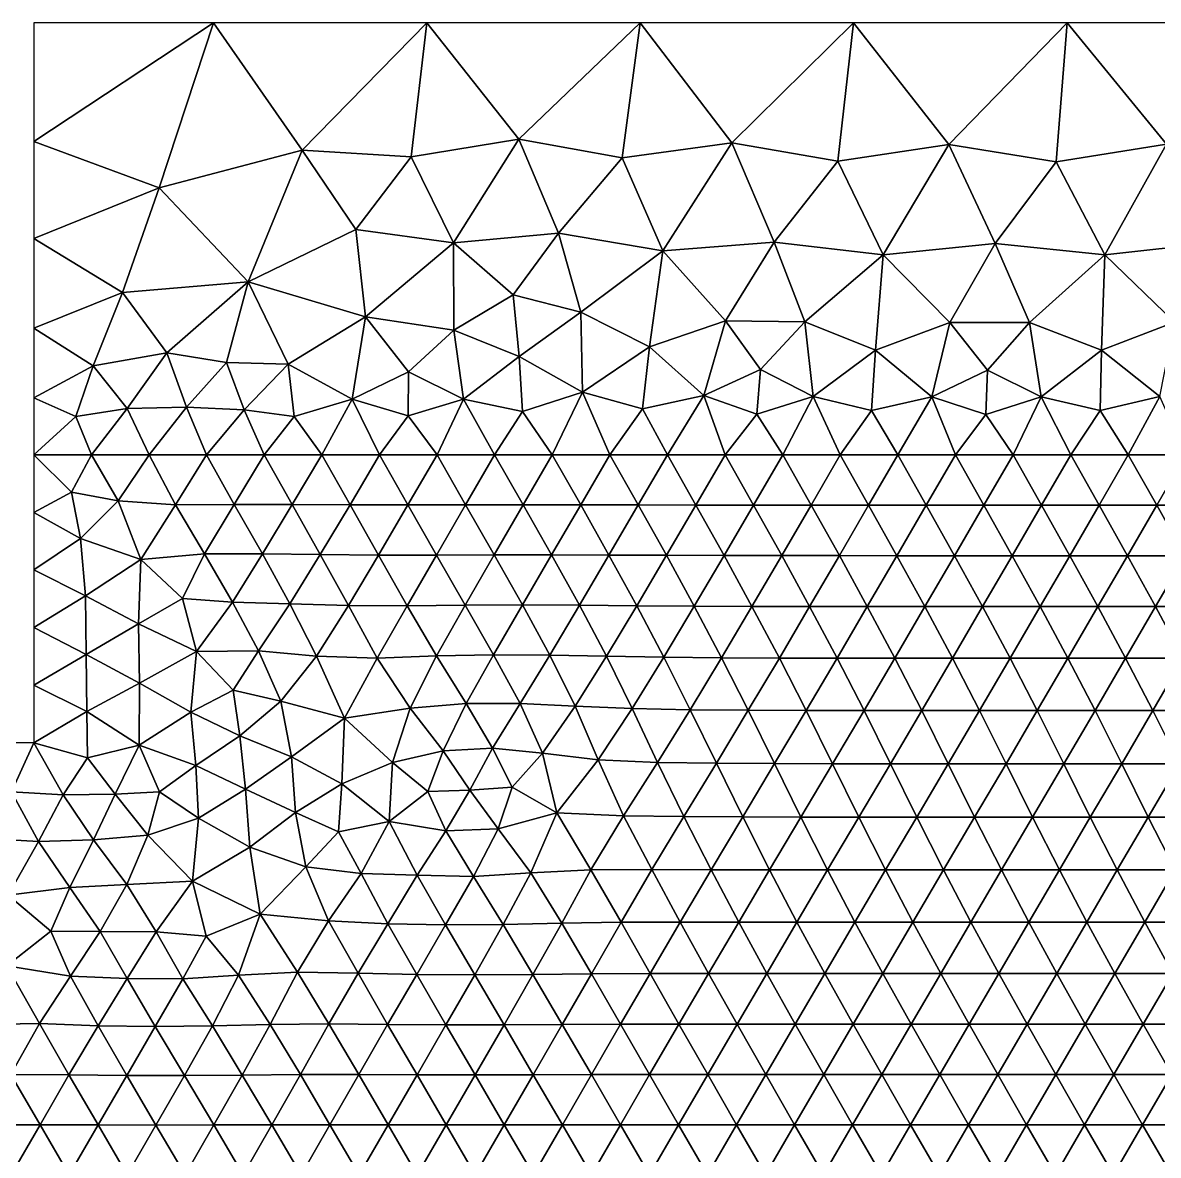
# Model space of a CAD drawing. Header units: metres. Extents: x 2 to 72, y -280 to 0.
# Drawn here: x 17.31 to 37.02, y -19.66 to 0 of the extents above; entities that cross this region are included whole.
import ezdxf

# ---------------------------------------------------------------- set-up
doc = ezdxf.new("R2010")
doc.units = ezdxf.units.M

msp = doc.modelspace()

# ---------------------------------------------------------------- linework, layer by layer
at = {"layer": 'layer', "color": 0}
for points in [[(17.5, 0), (17.5, -2.05974), (20.6215, 0)], [(20.6215, 0), (17.5, -2.05974), (19.6732, -2.86713)], [(22.1609, -2.21352), (20.6215, 0), (19.6732, -2.86713)], [(24.3199, 0), (20.6215, 0), (22.1609, -2.21352)], [(24.3199, 0), (22.1609, -2.21352), (24.0508, -2.3296)], [(25.9172, -2.02453), (24.3199, 0), (24.0508, -2.3296)], [(28.0261, 0), (24.3199, 0), (25.9172, -2.02453)], [(28.0261, 0), (25.9172, -2.02453), (27.7131, -2.3444)], [(29.6171, -2.08605), (28.0261, 0), (27.7131, -2.3444)], [(31.7323, 0), (28.0261, 0), (29.6171, -2.08605)], [(31.7323, 0), (29.6171, -2.08605), (31.4603, -2.40559)], [(33.385, -2.11303), (31.7323, 0), (31.4603, -2.40559)], [(35.4384, 0), (31.7323, 0), (33.385, -2.11303)], [(35.4384, 0), (33.385, -2.11303), (35.2462, -2.41399)], [(37.1613, -2.11028), (35.4384, 0), (35.2462, -2.41399)], [(39.1446, 0), (35.4384, 0), (37.1613, -2.11028)], [(17.5, -2.05974), (17.5, -3.74697), (19.6732, -2.86713)], [(25.9172, -2.02453), (24.0508, -2.3296), (24.7868, -3.82229)], [(26.6062, -3.6509), (25.9172, -2.02453), (24.7868, -3.82229)], [(27.7131, -2.3444), (25.9172, -2.02453), (26.6062, -3.6509)], [(29.6171, -2.08605), (27.7131, -2.3444), (28.419, -3.9586)], [(30.3515, -3.80768), (29.6171, -2.08605), (28.419, -3.9586)], [(31.4603, -2.40559), (29.6171, -2.08605), (30.3515, -3.80768)], [(33.385, -2.11303), (31.4603, -2.40559), (32.2443, -4.02852)], [(34.1883, -3.83008), (33.385, -2.11303), (32.2443, -4.02852)], [(35.2462, -2.41399), (33.385, -2.11303), (34.1883, -3.83008)], [(37.1613, -2.11028), (35.2462, -2.41399), (36.0952, -4.03052)], [(38.023, -3.81735), (37.1613, -2.11028), (36.0952, -4.03052)], [(22.1609, -2.21352), (19.6732, -2.86713), (21.2194, -4.49969)], [(23.0889, -3.58999), (22.1609, -2.21352), (21.2194, -4.49969)], [(24.0508, -2.3296), (22.1609, -2.21352), (23.0889, -3.58999)], [(24.0508, -2.3296), (23.0889, -3.58999), (24.7868, -3.82229)], [(27.7131, -2.3444), (26.6062, -3.6509), (28.419, -3.9586)], [(31.4603, -2.40559), (30.3515, -3.80768), (32.2443, -4.02852)], [(35.2462, -2.41399), (34.1883, -3.83008), (36.0952, -4.03052)], [(19.6732, -2.86713), (17.5, -3.74697), (19.0375, -4.68287)], [(19.6732, -2.86713), (19.0375, -4.68287), (21.2194, -4.49969)], [(23.0889, -3.58999), (21.2194, -4.49969), (23.2573, -5.10327)], [(24.7868, -3.82229), (23.0889, -3.58999), (23.2573, -5.10327)], [(26.6062, -3.6509), (24.7868, -3.82229), (25.8204, -4.72498)], [(26.994, -5.0269), (26.6062, -3.6509), (25.8204, -4.72498)], [(28.419, -3.9586), (26.6062, -3.6509), (26.994, -5.0269)], [(17.5, -3.74697), (17.5, -5.30017), (19.0375, -4.68287)], [(24.7868, -3.82229), (23.2573, -5.10327), (24.792, -5.3368)], [(25.8204, -4.72498), (24.7868, -3.82229), (24.792, -5.3368)], [(30.3515, -3.80768), (28.419, -3.9586), (29.5068, -5.17685)], [(30.8828, -5.19504), (30.3515, -3.80768), (29.5068, -5.17685)], [(32.2443, -4.02852), (30.3515, -3.80768), (30.8828, -5.19504)], [(34.1883, -3.83008), (32.2443, -4.02852), (33.4027, -5.20428)], [(34.7846, -5.20396), (34.1883, -3.83008), (33.4027, -5.20428)], [(36.0952, -4.03052), (34.1883, -3.83008), (34.7846, -5.20396)], [(38.023, -3.81735), (36.0952, -4.03052), (37.3038, -5.19881)], [(26.994, -5.0269), (28.1872, -5.62392), (28.419, -3.9586)], [(28.1872, -5.62392), (29.5068, -5.17685), (28.419, -3.9586)], [(30.8828, -5.19504), (32.1107, -5.68617), (32.2443, -4.02852)], [(32.1107, -5.68617), (33.4027, -5.20428), (32.2443, -4.02852)], [(34.7846, -5.20396), (36.0352, -5.68718), (36.0952, -4.03052)], [(36.0352, -5.68718), (37.3038, -5.19881), (36.0952, -4.03052)], [(21.2194, -4.49969), (19.0375, -4.68287), (19.8097, -5.7299)], [(21.2194, -4.49969), (19.8097, -5.7299), (20.842, -5.90155)], [(20.842, -5.90155), (21.9144, -5.92552), (21.2194, -4.49969)], [(21.2194, -4.49969), (21.9144, -5.92552), (23.2573, -5.10327)], [(19.0375, -4.68287), (17.5, -5.30017), (18.5309, -5.95868)], [(19.0375, -4.68287), (18.5309, -5.95868), (19.8097, -5.7299)], [(24.792, -5.3368), (25.9275, -5.79601), (25.8204, -4.72498)], [(25.9275, -5.79601), (26.994, -5.0269), (25.8204, -4.72498)], [(21.9144, -5.92552), (23.0267, -6.53457), (23.2573, -5.10327)], [(23.0267, -6.53457), (24.0051, -6.06219), (23.2573, -5.10327)], [(23.2573, -5.10327), (24.0051, -6.06219), (24.792, -5.3368)], [(25.9275, -5.79601), (27.0225, -6.41352), (26.994, -5.0269)], [(27.0225, -6.41352), (28.1872, -5.62392), (26.994, -5.0269)], [(17.5, -5.30017), (17.5, -6.51385), (18.5309, -5.95868)], [(28.1872, -5.62392), (29.132, -6.47427), (29.5068, -5.17685)], [(29.132, -6.47427), (30.1148, -6.02256), (29.5068, -5.17685)], [(29.5068, -5.17685), (30.1148, -6.02256), (30.8828, -5.19504)], [(30.1148, -6.02256), (31.0282, -6.48955), (30.8828, -5.19504)], [(31.0282, -6.48955), (32.1107, -5.68617), (30.8828, -5.19504)], [(32.1107, -5.68617), (33.0896, -6.49312), (33.4027, -5.20428)], [(33.0896, -6.49312), (34.053, -6.03365), (33.4027, -5.20428)], [(33.4027, -5.20428), (34.053, -6.03365), (34.7846, -5.20396)], [(34.053, -6.03365), (34.9863, -6.49313), (34.7846, -5.20396)], [(34.9863, -6.49313), (36.0352, -5.68718), (34.7846, -5.20396)], [(36.0352, -5.68718), (37.0474, -6.49074), (37.3038, -5.19881)], [(24.0051, -6.06219), (24.9575, -6.53726), (24.792, -5.3368)], [(24.9575, -6.53726), (25.9275, -5.79601), (24.792, -5.3368)], [(27.0225, -6.41352), (28.0677, -6.702), (28.1872, -5.62392)], [(28.0677, -6.702), (29.132, -6.47427), (28.1872, -5.62392)], [(31.0282, -6.48955), (32.0435, -6.732), (32.1107, -5.68617)], [(32.0435, -6.732), (33.0896, -6.49312), (32.1107, -5.68617)], [(34.9863, -6.49313), (36.0122, -6.73207), (36.0352, -5.68718)], [(36.0122, -6.73207), (37.0474, -6.49074), (36.0352, -5.68718)], [(19.8097, -5.7299), (18.5309, -5.95868), (19.119, -6.69849)], [(19.119, -6.69849), (20.153, -6.67442), (19.8097, -5.7299)], [(19.8097, -5.7299), (20.153, -6.67442), (20.842, -5.90155)], [(20.153, -6.67442), (21.1529, -6.72111), (20.842, -5.90155)], [(21.1529, -6.72111), (21.9144, -5.92552), (20.842, -5.90155)], [(24.9575, -6.53726), (25.9816, -6.74786), (25.9275, -5.79601)], [(25.9816, -6.74786), (27.0225, -6.41352), (25.9275, -5.79601)], [(18.5309, -5.95868), (17.5, -6.51385), (18.2287, -6.83336)], [(18.5309, -5.95868), (18.2287, -6.83336), (19.119, -6.69849)], [(21.1529, -6.72111), (22.0173, -6.8342), (21.9144, -5.92552)], [(22.0173, -6.8342), (23.0267, -6.53457), (21.9144, -5.92552)], [(23.0267, -6.53457), (23.9969, -6.82453), (24.0051, -6.06219)], [(23.9969, -6.82453), (24.9575, -6.53726), (24.0051, -6.06219)], [(29.132, -6.47427), (30.0529, -6.79624), (30.1148, -6.02256)], [(30.0529, -6.79624), (31.0282, -6.48955), (30.1148, -6.02256)], [(33.0896, -6.49312), (34.0239, -6.80186), (34.053, -6.03365)], [(34.0239, -6.80186), (34.9863, -6.49313), (34.053, -6.03365)], [(25.9816, -6.74786), (26.5, -7.5), (27.0225, -6.41352)], [(26.5, -7.5), (27.5, -7.5), (27.0225, -6.41352)], [(27.0225, -6.41352), (27.5, -7.5), (28.0677, -6.702)], [(28.0677, -6.702), (28.5, -7.5), (29.132, -6.47427)], [(28.5, -7.5), (29.5, -7.5), (29.132, -6.47427)], [(29.132, -6.47427), (29.5, -7.5), (30.0529, -6.79624)], [(30.0529, -6.79624), (30.5, -7.5), (31.0282, -6.48955)], [(30.5, -7.5), (31.5, -7.5), (31.0282, -6.48955)], [(31.0282, -6.48955), (31.5, -7.5), (32.0435, -6.732)], [(32.0435, -6.732), (32.5, -7.5), (33.0896, -6.49312)], [(32.5, -7.5), (33.5, -7.5), (33.0896, -6.49312)], [(33.0896, -6.49312), (33.5, -7.5), (34.0239, -6.80186)], [(34.0239, -6.80186), (34.5, -7.5), (34.9863, -6.49313)], [(34.5, -7.5), (35.5, -7.5), (34.9863, -6.49313)], [(34.9863, -6.49313), (35.5, -7.5), (36.0122, -6.73207)], [(36.0122, -6.73207), (36.5, -7.5), (37.0474, -6.49074)], [(36.5, -7.5), (37.5, -7.5), (37.0474, -6.49074)], [(17.5, -6.51385), (17.5, -7.5), (18.2287, -6.83336)], [(18.2287, -6.83336), (18.5, -7.5), (19.119, -6.69849)], [(18.5, -7.5), (19.5, -7.5), (19.119, -6.69849)], [(19.119, -6.69849), (19.5, -7.5), (20.153, -6.67442)], [(19.5, -7.5), (20.5, -7.5), (20.153, -6.67442)], [(20.153, -6.67442), (20.5, -7.5), (21.1529, -6.72111)], [(22.0173, -6.8342), (22.5, -7.5), (23.0267, -6.53457)], [(22.5, -7.5), (23.5, -7.5), (23.0267, -6.53457)], [(23.0267, -6.53457), (23.5, -7.5), (23.9969, -6.82453)], [(23.9969, -6.82453), (24.5, -7.5), (24.9575, -6.53726)], [(24.5, -7.5), (25.5, -7.5), (24.9575, -6.53726)], [(24.9575, -6.53726), (25.5, -7.5), (25.9816, -6.74786)], [(27.5, -7.5), (28.5, -7.5), (28.0677, -6.702)], [(17.5, -7.5), (18.5, -7.5), (18.2287, -6.83336)], [(20.5, -7.5), (21.5, -7.5), (21.1529, -6.72111)], [(21.1529, -6.72111), (21.5, -7.5), (22.0173, -6.8342)], [(21.5, -7.5), (22.5, -7.5), (22.0173, -6.8342)], [(23.5, -7.5), (24.5, -7.5), (23.9969, -6.82453)], [(25.5, -7.5), (26.5, -7.5), (25.9816, -6.74786)], [(29.5, -7.5), (30.5, -7.5), (30.0529, -6.79624)], [(31.5, -7.5), (32.5, -7.5), (32.0435, -6.732)], [(33.5, -7.5), (34.5, -7.5), (34.0239, -6.80186)], [(35.5, -7.5), (36.5, -7.5), (36.0122, -6.73207)], [(17.5, -7.5), (17.5, -8.5), (18.1551, -8.15069)], [(18.5, -7.5), (17.5, -7.5), (18.1551, -8.15069)], [(18.9635, -8.30019), (18.5, -7.5), (18.1551, -8.15069)], [(19.5, -7.5), (18.5, -7.5), (18.9635, -8.30019)], [(19.961, -8.36795), (19.5, -7.5), (18.9635, -8.30019)], [(20.5, -7.5), (19.5, -7.5), (19.961, -8.36795)], [(20.9801, -8.36298), (20.5, -7.5), (19.961, -8.36795)], [(21.5, -7.5), (20.5, -7.5), (20.9801, -8.36298)], [(21.9851, -8.36437), (21.5, -7.5), (20.9801, -8.36298)], [(22.5, -7.5), (21.5, -7.5), (21.9851, -8.36437)], [(22.9891, -8.36808), (22.5, -7.5), (21.9851, -8.36437)], [(23.5, -7.5), (22.5, -7.5), (22.9891, -8.36808)], [(23.993, -8.36999), (23.5, -7.5), (22.9891, -8.36808)], [(24.5, -7.5), (23.5, -7.5), (23.993, -8.36999)], [(24.9952, -8.36978), (24.5, -7.5), (23.993, -8.36999)], [(25.5, -7.5), (24.5, -7.5), (24.9952, -8.36978)], [(25.9952, -8.36936), (25.5, -7.5), (24.9952, -8.36978)], [(26.5, -7.5), (25.5, -7.5), (25.9952, -8.36936)], [(26.994, -8.36993), (26.5, -7.5), (25.9952, -8.36936)], [(27.5, -7.5), (26.5, -7.5), (26.994, -8.36993)], [(27.9929, -8.3713), (27.5, -7.5), (26.994, -8.36993)], [(28.5, -7.5), (27.5, -7.5), (27.9929, -8.3713)], [(28.9923, -8.37278), (28.5, -7.5), (27.9929, -8.3713)], [(29.5, -7.5), (28.5, -7.5), (28.9923, -8.37278)], [(29.9922, -8.37391), (29.5, -7.5), (28.9923, -8.37278)], [(30.5, -7.5), (29.5, -7.5), (29.9922, -8.37391)], [(30.9924, -8.37462), (30.5, -7.5), (29.9922, -8.37391)], [(31.5, -7.5), (30.5, -7.5), (30.9924, -8.37462)], [(31.9927, -8.37499), (31.5, -7.5), (30.9924, -8.37462)], [(32.5, -7.5), (31.5, -7.5), (31.9927, -8.37499)], [(32.9929, -8.37517), (32.5, -7.5), (31.9927, -8.37499)], [(33.5, -7.5), (32.5, -7.5), (32.9929, -8.37517)], [(33.9931, -8.37525), (33.5, -7.5), (32.9929, -8.37517)], [(34.5, -7.5), (33.5, -7.5), (33.9931, -8.37525)], [(34.9933, -8.37528), (34.5, -7.5), (33.9931, -8.37525)], [(35.5, -7.5), (34.5, -7.5), (34.9933, -8.37528)], [(35.9935, -8.37529), (35.5, -7.5), (34.9933, -8.37528)], [(36.5, -7.5), (35.5, -7.5), (35.9935, -8.37529)], [(36.9937, -8.3753), (36.5, -7.5), (35.9935, -8.37529)], [(37.5, -7.5), (36.5, -7.5), (36.9937, -8.3753)], [(37.9939, -8.3753), (37.5, -7.5), (36.9937, -8.3753)], [(18.1551, -8.15069), (17.5, -8.5), (18.3122, -8.95328)], [(18.1551, -8.15069), (18.3122, -8.95328), (18.9635, -8.30019)], [(18.9635, -8.30019), (18.3122, -8.95328), (19.356, -9.3194)], [(19.961, -8.36795), (18.9635, -8.30019), (19.356, -9.3194)], [(20.4654, -9.22273), (19.961, -8.36795), (19.356, -9.3194)], [(20.9801, -8.36298), (19.961, -8.36795), (20.4654, -9.22273)], [(21.4668, -9.22226), (20.9801, -8.36298), (20.4654, -9.22273)], [(21.9851, -8.36437), (20.9801, -8.36298), (21.4668, -9.22226)], [(22.4724, -9.23361), (21.9851, -8.36437), (21.4668, -9.22226)], [(22.9891, -8.36808), (21.9851, -8.36437), (22.4724, -9.23361)], [(23.482, -9.24168), (22.9891, -8.36808), (22.4724, -9.23361)], [(23.993, -8.36999), (22.9891, -8.36808), (23.482, -9.24168)], [(24.4896, -9.24162), (23.993, -8.36999), (23.482, -9.24168)], [(24.9952, -8.36978), (23.993, -8.36999), (24.4896, -9.24162)], [(25.4911, -9.23899), (24.9952, -8.36978), (24.4896, -9.24162)], [(25.9952, -8.36936), (24.9952, -8.36978), (25.4911, -9.23899)], [(26.4883, -9.23904), (25.9952, -8.36936), (25.4911, -9.23899)], [(26.994, -8.36993), (25.9952, -8.36936), (26.4883, -9.23904)], [(27.4849, -9.24199), (26.994, -8.36993), (26.4883, -9.23904)], [(27.9929, -8.3713), (26.994, -8.36993), (27.4849, -9.24199)], [(28.4829, -9.24578), (27.9929, -8.3713), (27.4849, -9.24199)], [(28.9923, -8.37278), (27.9929, -8.3713), (28.4829, -9.24578)], [(29.4825, -9.24883), (28.9923, -8.37278), (28.4829, -9.24578)], [(29.9922, -8.37391), (28.9923, -8.37278), (29.4825, -9.24883)], [(30.4829, -9.25073), (29.9922, -8.37391), (29.4825, -9.24883)], [(30.9924, -8.37462), (29.9922, -8.37391), (30.4829, -9.25073)], [(31.4835, -9.25173), (30.9924, -8.37462), (30.4829, -9.25073)], [(31.9927, -8.37499), (30.9924, -8.37462), (31.4835, -9.25173)], [(32.4841, -9.2522), (31.9927, -8.37499), (31.4835, -9.25173)], [(32.9929, -8.37517), (31.9927, -8.37499), (32.4841, -9.2522)], [(33.4846, -9.25241), (32.9929, -8.37517), (32.4841, -9.2522)], [(33.9931, -8.37525), (32.9929, -8.37517), (33.4846, -9.25241)], [(34.4851, -9.25248), (33.9931, -8.37525), (33.4846, -9.25241)], [(34.9933, -8.37528), (33.9931, -8.37525), (34.4851, -9.25248)], [(35.4855, -9.25251), (34.9933, -8.37528), (34.4851, -9.25248)], [(35.9935, -8.37529), (34.9933, -8.37528), (35.4855, -9.25251)], [(36.4859, -9.25252), (35.9935, -8.37529), (35.4855, -9.25251)], [(36.9937, -8.3753), (35.9935, -8.37529), (36.4859, -9.25252)], [(37.4863, -9.25253), (36.9937, -8.3753), (36.4859, -9.25252)], [(37.9939, -8.3753), (36.9937, -8.3753), (37.4863, -9.25253)], [(17.5, -8.5), (17.5, -9.5), (18.3122, -8.95328)], [(18.3122, -8.95328), (17.5, -9.5), (18.399, -9.94719)], [(18.3122, -8.95328), (18.399, -9.94719), (19.356, -9.3194)], [(20.4654, -9.22273), (19.356, -9.3194), (20.0809, -9.99324)], [(20.9477, -10.0589), (20.4654, -9.22273), (20.0809, -9.99324)], [(21.4668, -9.22226), (20.4654, -9.22273), (20.9477, -10.0589)], [(21.9438, -10.0888), (21.4668, -9.22226), (20.9477, -10.0589)], [(22.4724, -9.23361), (21.4668, -9.22226), (21.9438, -10.0888)], [(22.96, -10.1185), (22.4724, -9.23361), (21.9438, -10.0888)], [(23.482, -9.24168), (22.4724, -9.23361), (22.96, -10.1185)], [(23.9808, -10.1221), (23.482, -9.24168), (22.96, -10.1185)], [(24.4896, -9.24162), (23.482, -9.24168), (23.9808, -10.1221)], [(24.988, -10.1113), (24.4896, -9.24162), (23.9808, -10.1221)], [(25.4911, -9.23899), (24.4896, -9.24162), (24.988, -10.1113)], [(25.9818, -10.1073), (25.4911, -9.23899), (24.988, -10.1113)], [(26.4883, -9.23904), (25.4911, -9.23899), (25.9818, -10.1073)], [(26.9727, -10.1125), (26.4883, -9.23904), (25.9818, -10.1073)], [(27.4849, -9.24199), (26.4883, -9.23904), (26.9727, -10.1125)], [(27.9671, -10.1212), (27.4849, -9.24199), (26.9727, -10.1125)], [(28.4829, -9.24578), (27.4849, -9.24199), (27.9671, -10.1212)], [(28.9659, -10.1284), (28.4829, -9.24578), (27.9671, -10.1212)], [(29.4825, -9.24883), (28.4829, -9.24578), (28.9659, -10.1284)], [(29.9668, -10.1329), (29.4825, -9.24883), (28.9659, -10.1284)], [(30.4829, -9.25073), (29.4825, -9.24883), (29.9668, -10.1329)], [(30.9682, -10.1352), (30.4829, -9.25073), (29.9668, -10.1329)], [(31.4835, -9.25173), (30.4829, -9.25073), (30.9682, -10.1352)], [(31.9695, -10.1362), (31.4835, -9.25173), (30.9682, -10.1352)], [(32.4841, -9.2522), (31.4835, -9.25173), (31.9695, -10.1362)], [(32.9705, -10.1367), (32.4841, -9.2522), (31.9695, -10.1362)], [(33.4846, -9.25241), (32.4841, -9.2522), (32.9705, -10.1367)], [(33.9714, -10.1368), (33.4846, -9.25241), (32.9705, -10.1367)], [(34.4851, -9.25248), (33.4846, -9.25241), (33.9714, -10.1368)], [(34.9722, -10.1369), (34.4851, -9.25248), (33.9714, -10.1368)], [(35.4855, -9.25251), (34.4851, -9.25248), (34.9722, -10.1369)], [(35.973, -10.1369), (35.4855, -9.25251), (34.9722, -10.1369)], [(36.4859, -9.25252), (35.4855, -9.25251), (35.973, -10.1369)], [(36.9737, -10.1369), (36.4859, -9.25252), (35.973, -10.1369)], [(37.4863, -9.25253), (36.4859, -9.25252), (36.9737, -10.1369)], [(37.9744, -10.1369), (37.4863, -9.25253), (36.9737, -10.1369)], [(19.356, -9.3194), (18.399, -9.94719), (19.3164, -10.4377)], [(19.356, -9.3194), (19.3164, -10.4377), (20.0809, -9.99324)], [(17.5, -9.5), (17.5, -10.5), (18.399, -9.94719)], [(18.399, -9.94719), (17.5, -10.5), (18.411, -10.9691)], [(18.399, -9.94719), (18.411, -10.9691), (19.3164, -10.4377)], [(20.0809, -9.99324), (19.3164, -10.4377), (20.3233, -10.9178)], [(20.0809, -9.99324), (20.3233, -10.9178), (20.9477, -10.0589)], [(20.9477, -10.0589), (20.3233, -10.9178), (21.3983, -10.9037)], [(21.9438, -10.0888), (20.9477, -10.0589), (21.3983, -10.9037)], [(22.4085, -10.9978), (21.9438, -10.0888), (21.3983, -10.9037)], [(22.96, -10.1185), (21.9438, -10.0888), (22.4085, -10.9978)], [(23.4623, -11.0326), (22.96, -10.1185), (22.4085, -10.9978)], [(23.9808, -10.1221), (22.96, -10.1185), (23.4623, -11.0326)], [(24.493, -10.9924), (23.9808, -10.1221), (23.4623, -11.0326)], [(24.988, -10.1113), (23.9808, -10.1221), (24.493, -10.9924)], [(25.4802, -10.971), (24.988, -10.1113), (24.493, -10.9924)], [(25.9818, -10.1073), (24.988, -10.1113), (25.4802, -10.971)], [(26.456, -10.9775), (25.9818, -10.1073), (25.4802, -10.971)], [(26.9727, -10.1125), (25.9818, -10.1073), (26.456, -10.9775)], [(27.4404, -10.9971), (26.9727, -10.1125), (26.456, -10.9775)], [(27.9671, -10.1212), (26.9727, -10.1125), (27.4404, -10.9971)], [(28.4369, -11.0143), (27.9671, -10.1212), (27.4404, -10.9971)], [(28.9659, -10.1284), (27.9671, -10.1212), (28.4369, -11.0143)], [(29.4394, -11.0243), (28.9659, -10.1284), (28.4369, -11.0143)], [(29.9668, -10.1329), (28.9659, -10.1284), (29.4394, -11.0243)], [(30.4428, -11.0291), (29.9668, -10.1329), (29.4394, -11.0243)], [(30.9682, -10.1352), (29.9668, -10.1329), (30.4428, -11.0291)], [(31.4454, -11.0312), (30.9682, -10.1352), (30.4428, -11.0291)], [(31.9695, -10.1362), (30.9682, -10.1352), (31.4454, -11.0312)], [(32.4475, -11.032), (31.9695, -10.1362), (31.4454, -11.0312)], [(32.9705, -10.1367), (31.9695, -10.1362), (32.4475, -11.032)], [(33.4491, -11.0323), (32.9705, -10.1367), (32.4475, -11.032)], [(33.9714, -10.1368), (32.9705, -10.1367), (33.4491, -11.0323)], [(34.4505, -11.0324), (33.9714, -10.1368), (33.4491, -11.0323)], [(34.9722, -10.1369), (33.9714, -10.1368), (34.4505, -11.0324)], [(35.4519, -11.0325), (34.9722, -10.1369), (34.4505, -11.0324)], [(35.973, -10.1369), (34.9722, -10.1369), (35.4519, -11.0325)], [(36.4532, -11.0325), (35.973, -10.1369), (35.4519, -11.0325)], [(36.9737, -10.1369), (35.973, -10.1369), (36.4532, -11.0325)], [(37.4545, -11.0325), (36.9737, -10.1369), (36.4532, -11.0325)], [(37.9744, -10.1369), (36.9737, -10.1369), (37.4545, -11.0325)], [(19.3164, -10.4377), (18.411, -10.9691), (19.3356, -11.4676)], [(19.3164, -10.4377), (19.3356, -11.4676), (20.3233, -10.9178)], [(17.5, -10.5), (17.5, -11.5), (18.411, -10.9691)], [(18.411, -10.9691), (17.5, -11.5), (18.4178, -11.9577)], [(18.411, -10.9691), (18.4178, -11.9577), (19.3356, -11.4676)], [(20.3233, -10.9178), (19.3356, -11.4676), (20.2237, -11.9662)], [(20.3233, -10.9178), (20.2237, -11.9662), (20.9632, -11.5886)], [(20.3233, -10.9178), (20.9632, -11.5886), (21.3983, -10.9037)], [(21.3983, -10.9037), (20.9632, -11.5886), (21.7864, -11.7789)], [(22.4085, -10.9978), (21.3983, -10.9037), (21.7864, -11.7789)], [(22.8914, -12.0711), (22.4085, -10.9978), (21.7864, -11.7789)], [(23.4623, -11.0326), (22.4085, -10.9978), (22.8914, -12.0711)], [(24.0313, -11.8999), (23.4623, -11.0326), (22.8914, -12.0711)], [(24.493, -10.9924), (23.4623, -11.0326), (24.0313, -11.8999)], [(25.0039, -11.8211), (24.493, -10.9924), (24.0313, -11.8999)], [(25.4802, -10.971), (24.493, -10.9924), (25.0039, -11.8211)], [(25.9419, -11.8197), (25.4802, -10.971), (25.0039, -11.8211)], [(26.456, -10.9775), (25.4802, -10.971), (25.9419, -11.8197)], [(26.897, -11.8635), (26.456, -10.9775), (25.9419, -11.8197)], [(27.4404, -10.9971), (26.456, -10.9775), (26.897, -11.8635)], [(27.8871, -11.9055), (27.4404, -10.9971), (26.897, -11.8635)], [(28.4369, -11.0143), (27.4404, -10.9971), (27.8871, -11.9055)], [(28.8951, -11.9269), (28.4369, -11.0143), (27.8871, -11.9055)], [(29.4394, -11.0243), (28.4369, -11.0143), (28.8951, -11.9269)], [(29.9033, -11.9362), (29.4394, -11.0243), (28.8951, -11.9269)], [(30.4428, -11.0291), (29.4394, -11.0243), (29.9033, -11.9362)], [(30.909, -11.94), (30.4428, -11.0291), (29.9033, -11.9362)], [(31.4454, -11.0312), (30.4428, -11.0291), (30.909, -11.94)], [(31.9127, -11.9414), (31.4454, -11.0312), (30.909, -11.94)], [(32.4475, -11.032), (31.4454, -11.0312), (31.9127, -11.9414)], [(32.9156, -11.9419), (32.4475, -11.032), (31.9127, -11.9414)], [(33.4491, -11.0323), (32.4475, -11.032), (32.9156, -11.9419)], [(33.9179, -11.9421), (33.4491, -11.0323), (32.9156, -11.9419)], [(34.4505, -11.0324), (33.4491, -11.0323), (33.9179, -11.9421)], [(34.9202, -11.9422), (34.4505, -11.0324), (33.9179, -11.9421)], [(35.4519, -11.0325), (34.4505, -11.0324), (34.9202, -11.9422)], [(35.9223, -11.9422), (35.4519, -11.0325), (34.9202, -11.9422)], [(36.4532, -11.0325), (35.4519, -11.0325), (35.9223, -11.9422)], [(36.9245, -11.9422), (36.4532, -11.0325), (35.9223, -11.9422)], [(37.4545, -11.0325), (36.4532, -11.0325), (36.9245, -11.9422)], [(37.9266, -11.9422), (37.4545, -11.0325), (36.9245, -11.9422)], [(17.5, -11.5), (17.5, -12.5), (18.4178, -11.9577)], [(19.3356, -11.4676), (18.4178, -11.9577), (19.3295, -12.5442)], [(19.3356, -11.4676), (19.3295, -12.5442), (20.2237, -11.9662)], [(20.9632, -11.5886), (20.2237, -11.9662), (21.0752, -12.3778)], [(21.7864, -11.7789), (20.9632, -11.5886), (21.0752, -12.3778)], [(21.7864, -11.7789), (21.0752, -12.3778), (21.9709, -12.7424)], [(22.8914, -12.0711), (21.7864, -11.7789), (21.9709, -12.7424)], [(25.0039, -11.8211), (24.0313, -11.8999), (24.605, -12.6404)], [(25.4607, -12.5966), (25.0039, -11.8211), (24.605, -12.6404)], [(25.9419, -11.8197), (25.0039, -11.8211), (25.4607, -12.5966)], [(26.3328, -12.682), (25.9419, -11.8197), (25.4607, -12.5966)], [(26.897, -11.8635), (25.9419, -11.8197), (26.3328, -12.682)], [(18.4178, -11.9577), (17.5, -12.5), (18.4337, -12.7611)], [(18.4178, -11.9577), (18.4337, -12.7611), (19.3295, -12.5442)], [(20.2237, -11.9662), (19.3295, -12.5442), (20.3099, -12.8941)], [(20.2237, -11.9662), (20.3099, -12.8941), (21.0752, -12.3778)], [(24.0313, -11.8999), (22.8914, -12.0711), (23.7286, -12.8407)], [(24.605, -12.6404), (24.0313, -11.8999), (23.7286, -12.8407)], [(27.2967, -12.7986), (26.897, -11.8635), (26.3328, -12.682)], [(27.8871, -11.9055), (26.897, -11.8635), (27.2967, -12.7986)], [(28.3279, -12.8402), (27.8871, -11.9055), (27.2967, -12.7986)], [(28.8951, -11.9269), (27.8871, -11.9055), (28.3279, -12.8402)], [(29.3487, -12.8558), (28.8951, -11.9269), (28.3279, -12.8402)], [(29.9033, -11.9362), (28.8951, -11.9269), (29.3487, -12.8558)], [(30.3602, -12.8616), (29.9033, -11.9362), (29.3487, -12.8558)], [(30.909, -11.94), (29.9033, -11.9362), (30.3602, -12.8616)], [(31.3669, -12.8637), (30.909, -11.94), (30.3602, -12.8616)], [(31.9127, -11.9414), (30.909, -11.94), (31.3669, -12.8637)], [(32.3714, -12.8644), (31.9127, -11.9414), (31.3669, -12.8637)], [(32.9156, -11.9419), (31.9127, -11.9414), (32.3714, -12.8644)], [(33.375, -12.8646), (32.9156, -11.9419), (32.3714, -12.8644)], [(33.9179, -11.9421), (32.9156, -11.9419), (33.375, -12.8646)], [(34.3784, -12.8647), (33.9179, -11.9421), (33.375, -12.8646)], [(34.9202, -11.9422), (33.9179, -11.9421), (34.3784, -12.8647)], [(35.3816, -12.8647), (34.9202, -11.9422), (34.3784, -12.8647)], [(35.9223, -11.9422), (34.9202, -11.9422), (35.3816, -12.8647)], [(36.3848, -12.8647), (35.9223, -11.9422), (35.3816, -12.8647)], [(36.9245, -11.9422), (35.9223, -11.9422), (36.3848, -12.8647)], [(37.388, -12.8647), (36.9245, -11.9422), (36.3848, -12.8647)], [(37.9266, -11.9422), (36.9245, -11.9422), (37.388, -12.8647)], [(22.8914, -12.0711), (21.9709, -12.7424), (22.8458, -13.2143)], [(23.7286, -12.8407), (22.8914, -12.0711), (22.8458, -13.2143)], [(21.0752, -12.3778), (20.3099, -12.8941), (21.1722, -13.3076)], [(21.0752, -12.3778), (21.1722, -13.3076), (21.9709, -12.7424)], [(17.5, -12.5), (16.6667, -12.5), (17.1139, -13.3513)], [(17.5, -12.5), (17.1139, -13.3513), (18.0121, -13.4039)], [(18.4337, -12.7611), (17.5, -12.5), (18.0121, -13.4039)], [(19.3295, -12.5442), (18.4337, -12.7611), (18.9115, -13.3949)], [(19.3295, -12.5442), (18.9115, -13.3949), (19.6793, -13.3518)], [(19.3295, -12.5442), (19.6793, -13.3518), (20.3099, -12.8941)], [(25.4607, -12.5966), (24.605, -12.6404), (25.0686, -13.3207)], [(25.802, -13.2715), (25.4607, -12.5966), (25.0686, -13.3207)], [(26.3328, -12.682), (25.4607, -12.5966), (25.802, -13.2715)], [(18.4337, -12.7611), (18.0121, -13.4039), (18.9115, -13.3949)], [(21.9709, -12.7424), (21.1722, -13.3076), (22.0427, -13.7123)], [(21.9709, -12.7424), (22.0427, -13.7123), (22.8458, -13.2143)], [(24.605, -12.6404), (23.7286, -12.8407), (24.3397, -13.3452)], [(25.0686, -13.3207), (24.605, -12.6404), (24.3397, -13.3452)], [(26.578, -13.7192), (26.3328, -12.682), (25.802, -13.2715)], [(27.2967, -12.7986), (26.3328, -12.682), (26.578, -13.7192)], [(27.7342, -13.7661), (27.2967, -12.7986), (26.578, -13.7192)], [(28.3279, -12.8402), (27.2967, -12.7986), (27.7342, -13.7661)], [(20.3099, -12.8941), (19.6793, -13.3518), (20.3614, -13.8118)], [(20.3099, -12.8941), (20.3614, -13.8118), (21.1722, -13.3076)], [(23.7286, -12.8407), (22.8458, -13.2143), (23.6689, -13.8649)], [(24.3397, -13.3452), (23.7286, -12.8407), (23.6689, -13.8649)], [(28.7844, -13.7823), (28.3279, -12.8402), (27.7342, -13.7661)], [(29.3487, -12.8558), (28.3279, -12.8402), (28.7844, -13.7823)], [(29.8054, -13.7885), (29.3487, -12.8558), (28.7844, -13.7823)], [(30.3602, -12.8616), (29.3487, -12.8558), (29.8054, -13.7885)], [(30.8159, -13.7907), (30.3602, -12.8616), (29.8054, -13.7885)], [(31.3669, -12.8637), (30.3602, -12.8616), (30.8159, -13.7907)], [(31.8224, -13.7915), (31.3669, -12.8637), (30.8159, -13.7907)], [(32.3714, -12.8644), (31.3669, -12.8637), (31.8224, -13.7915)], [(32.8274, -13.7917), (32.3714, -12.8644), (31.8224, -13.7915)], [(33.375, -12.8646), (32.3714, -12.8644), (32.8274, -13.7917)], [(33.832, -13.7918), (33.375, -12.8646), (32.8274, -13.7917)], [(34.3784, -12.8647), (33.375, -12.8646), (33.832, -13.7918)], [(34.8365, -13.7918), (34.3784, -12.8647), (33.832, -13.7918)], [(35.3816, -12.8647), (34.3784, -12.8647), (34.8365, -13.7918)], [(35.8408, -13.7918), (35.3816, -12.8647), (34.8365, -13.7918)], [(36.3848, -12.8647), (35.3816, -12.8647), (35.8408, -13.7918)], [(36.8452, -13.7918), (36.3848, -12.8647), (35.8408, -13.7918)], [(37.388, -12.8647), (36.3848, -12.8647), (36.8452, -13.7918)], [(37.8496, -13.7918), (37.388, -12.8647), (36.8452, -13.7918)], [(17.1139, -13.3513), (16.6709, -14.1604), (17.5831, -14.215)], [(18.0121, -13.4039), (17.1139, -13.3513), (17.5831, -14.215)], [(18.537, -14.1841), (18.0121, -13.4039), (17.5831, -14.215)], [(18.9115, -13.3949), (18.0121, -13.4039), (18.537, -14.1841)], [(18.9115, -13.3949), (18.537, -14.1841), (19.478, -14.1035)], [(19.6793, -13.3518), (18.9115, -13.3949), (19.478, -14.1035)], [(19.6793, -13.3518), (19.478, -14.1035), (20.3614, -13.8118)], [(21.1722, -13.3076), (20.3614, -13.8118), (21.251, -14.3103)], [(21.1722, -13.3076), (21.251, -14.3103), (22.0427, -13.7123)], [(22.8458, -13.2143), (22.0427, -13.7123), (22.7897, -14.0448)], [(22.7897, -14.0448), (23.6689, -13.8649), (22.8458, -13.2143)], [(23.6689, -13.8649), (24.6526, -14.0272), (24.3397, -13.3452)], [(25.0686, -13.3207), (24.3397, -13.3452), (24.6526, -14.0272)], [(24.6526, -14.0272), (25.56, -13.9916), (25.0686, -13.3207)], [(25.802, -13.2715), (25.0686, -13.3207), (25.56, -13.9916)], [(25.56, -13.9916), (26.578, -13.7192), (25.802, -13.2715)], [(22.0427, -13.7123), (21.251, -14.3103), (22.2199, -14.6514)], [(22.0427, -13.7123), (22.2199, -14.6514), (22.7897, -14.0448)], [(25.56, -13.9916), (26.1267, -14.7578), (26.578, -13.7192)], [(26.1267, -14.7578), (27.1717, -14.7039), (26.578, -13.7192)], [(26.578, -13.7192), (27.1717, -14.7039), (27.7342, -13.7661)], [(27.1717, -14.7039), (28.2268, -14.7029), (27.7342, -13.7661)], [(27.7342, -13.7661), (28.2268, -14.7029), (28.7844, -13.7823)], [(28.2268, -14.7029), (29.256, -14.7059), (28.7844, -13.7823)], [(28.7844, -13.7823), (29.256, -14.7059), (29.8054, -13.7885)], [(29.256, -14.7059), (30.271, -14.7075), (29.8054, -13.7885)], [(29.8054, -13.7885), (30.271, -14.7075), (30.8159, -13.7907)], [(30.271, -14.7075), (31.2798, -14.7082), (30.8159, -13.7907)], [(30.8159, -13.7907), (31.2798, -14.7082), (31.8224, -13.7915)], [(31.2798, -14.7082), (32.2863, -14.7084), (31.8224, -13.7915)], [(31.8224, -13.7915), (32.2863, -14.7084), (32.8274, -13.7917)], [(32.2863, -14.7084), (33.2921, -14.7085), (32.8274, -13.7917)], [(32.8274, -13.7917), (33.2921, -14.7085), (33.832, -13.7918)], [(33.2921, -14.7085), (34.2975, -14.7085), (33.832, -13.7918)], [(33.832, -13.7918), (34.2975, -14.7085), (34.8365, -13.7918)], [(34.2975, -14.7085), (35.3029, -14.7085), (34.8365, -13.7918)], [(34.8365, -13.7918), (35.3029, -14.7085), (35.8408, -13.7918)], [(35.3029, -14.7085), (36.3082, -14.7085), (35.8408, -13.7918)], [(35.8408, -13.7918), (36.3082, -14.7085), (36.8452, -13.7918)], [(36.3082, -14.7085), (37.3135, -14.7085), (36.8452, -13.7918)], [(36.8452, -13.7918), (37.3135, -14.7085), (37.8496, -13.7918)], [(20.3614, -13.8118), (19.478, -14.1035), (20.2529, -14.9007)], [(20.3614, -13.8118), (20.2529, -14.9007), (21.251, -14.3103)], [(23.1831, -14.7674), (23.6689, -13.8649), (22.7897, -14.0448)], [(23.1831, -14.7674), (24.1549, -14.7999), (23.6689, -13.8649)], [(23.6689, -13.8649), (24.1549, -14.7999), (24.6526, -14.0272)], [(24.6526, -14.0272), (25.1319, -14.8192), (25.56, -13.9916)], [(25.1319, -14.8192), (26.1267, -14.7578), (25.56, -13.9916)], [(17.5831, -14.215), (16.6709, -14.1604), (17.0537, -15.1456)], [(18.537, -14.1841), (17.5831, -14.215), (18.1231, -15.0112)], [(19.1127, -14.9612), (18.537, -14.1841), (18.1231, -15.0112)], [(19.478, -14.1035), (18.537, -14.1841), (19.1127, -14.9612)], [(19.478, -14.1035), (19.1127, -14.9612), (20.2529, -14.9007)], [(22.2199, -14.6514), (23.1831, -14.7674), (22.7897, -14.0448)], [(24.1549, -14.7999), (25.1319, -14.8192), (24.6526, -14.0272)], [(18.1231, -15.0112), (17.5831, -14.215), (17.0537, -15.1456)], [(21.251, -14.3103), (20.2529, -14.9007), (21.4274, -15.4759)], [(21.251, -14.3103), (21.4274, -15.4759), (22.2199, -14.6514)], [(21.4274, -15.4759), (22.6162, -15.5886), (22.2199, -14.6514)], [(22.2199, -14.6514), (22.6162, -15.5886), (23.1831, -14.7674)], [(22.6162, -15.5886), (23.6473, -15.6428), (23.1831, -14.7674)], [(23.1831, -14.7674), (23.6473, -15.6428), (24.1549, -14.7999)], [(25.1319, -14.8192), (25.6493, -15.6556), (26.1267, -14.7578)], [(25.6493, -15.6556), (26.6651, -15.6305), (26.1267, -14.7578)], [(26.1267, -14.7578), (26.6651, -15.6305), (27.1717, -14.7039)], [(26.6651, -15.6305), (27.6937, -15.6149), (27.1717, -14.7039)], [(27.1717, -14.7039), (27.6937, -15.6149), (28.2268, -14.7029)], [(27.6937, -15.6149), (28.7196, -15.6118), (28.2268, -14.7029)], [(28.2268, -14.7029), (28.7196, -15.6118), (29.256, -14.7059)], [(28.7196, -15.6118), (29.7361, -15.6119), (29.256, -14.7059)], [(29.256, -14.7059), (29.7361, -15.6119), (30.271, -14.7075)], [(29.7361, -15.6119), (30.7466, -15.6122), (30.271, -14.7075)], [(30.271, -14.7075), (30.7466, -15.6122), (31.2798, -14.7082)], [(30.7466, -15.6122), (31.7542, -15.6123), (31.2798, -14.7082)], [(31.2798, -14.7082), (31.7542, -15.6123), (32.2863, -14.7084)], [(31.7542, -15.6123), (32.7608, -15.6124), (32.2863, -14.7084)], [(32.2863, -14.7084), (32.7608, -15.6124), (33.2921, -14.7085)], [(32.7608, -15.6124), (33.767, -15.6124), (33.2921, -14.7085)], [(33.2921, -14.7085), (33.767, -15.6124), (34.2975, -14.7085)], [(33.767, -15.6124), (34.7731, -15.6124), (34.2975, -14.7085)], [(34.2975, -14.7085), (34.7731, -15.6124), (35.3029, -14.7085)], [(34.7731, -15.6124), (35.7791, -15.6124), (35.3029, -14.7085)], [(35.3029, -14.7085), (35.7791, -15.6124), (36.3082, -14.7085)], [(35.7791, -15.6124), (36.7852, -15.6124), (36.3082, -14.7085)], [(36.3082, -14.7085), (36.7852, -15.6124), (37.3135, -14.7085)], [(36.7852, -15.6124), (37.7912, -15.6124), (37.3135, -14.7085)], [(19.1127, -14.9612), (18.1231, -15.0112), (18.6526, -15.7773)], [(19.6244, -15.7808), (19.1127, -14.9612), (18.6526, -15.7773)], [(20.2529, -14.9007), (19.1127, -14.9612), (19.6244, -15.7808)], [(20.2529, -14.9007), (19.6244, -15.7808), (20.4942, -15.8586)], [(20.4942, -15.8586), (21.4274, -15.4759), (20.2529, -14.9007)], [(23.6473, -15.6428), (24.6481, -15.6633), (24.1549, -14.7999)], [(24.1549, -14.7999), (24.6481, -15.6633), (25.1319, -14.8192)], [(24.6481, -15.6633), (25.6493, -15.6556), (25.1319, -14.8192)], [(17.0328, -16.3696), (17.797, -15.7716), (17.0537, -15.1456)], [(18.1231, -15.0112), (17.0537, -15.1456), (17.797, -15.7716)], [(18.6526, -15.7773), (18.1231, -15.0112), (17.797, -15.7716)], [(20.4942, -15.8586), (21.051, -16.5367), (21.4274, -15.4759)], [(21.051, -16.5367), (22.0777, -16.4801), (21.4274, -15.4759)], [(21.4274, -15.4759), (22.0777, -16.4801), (22.6162, -15.5886)], [(22.0777, -16.4801), (23.1277, -16.5022), (22.6162, -15.5886)], [(22.6162, -15.5886), (23.1277, -16.5022), (23.6473, -15.6428)], [(23.1277, -16.5022), (24.1471, -16.5215), (23.6473, -15.6428)], [(23.6473, -15.6428), (24.1471, -16.5215), (24.6481, -15.6633)], [(24.1471, -16.5215), (25.1555, -16.5267), (24.6481, -15.6633)], [(24.6481, -15.6633), (25.1555, -16.5267), (25.6493, -15.6556)], [(25.1555, -16.5267), (26.1654, -16.5201), (25.6493, -15.6556)], [(25.6493, -15.6556), (26.1654, -16.5201), (26.6651, -15.6305)], [(26.1654, -16.5201), (27.1807, -16.5105), (26.6651, -15.6305)], [(26.6651, -15.6305), (27.1807, -16.5105), (27.6937, -15.6149)], [(27.1807, -16.5105), (28.198, -16.5051), (27.6937, -15.6149)], [(27.6937, -15.6149), (28.198, -16.5051), (28.7196, -15.6118)], [(28.198, -16.5051), (29.2126, -16.5035), (28.7196, -15.6118)], [(28.7196, -15.6118), (29.2126, -16.5035), (29.7361, -15.6119)], [(29.2126, -16.5035), (30.2233, -16.5033), (29.7361, -15.6119)], [(29.7361, -15.6119), (30.2233, -16.5033), (30.7466, -15.6122)], [(30.2233, -16.5033), (31.2315, -16.5033), (30.7466, -15.6122)], [(30.7466, -15.6122), (31.2315, -16.5033), (31.7542, -15.6123)], [(31.2315, -16.5033), (32.2387, -16.5034), (31.7542, -15.6123)], [(31.7542, -15.6123), (32.2387, -16.5034), (32.7608, -15.6124)], [(32.2387, -16.5034), (33.2454, -16.5034), (32.7608, -15.6124)], [(32.7608, -15.6124), (33.2454, -16.5034), (33.767, -15.6124)], [(33.2454, -16.5034), (34.252, -16.5034), (33.767, -15.6124)], [(33.767, -15.6124), (34.252, -16.5034), (34.7731, -15.6124)], [(34.252, -16.5034), (35.2585, -16.5034), (34.7731, -15.6124)], [(34.7731, -15.6124), (35.2585, -16.5034), (35.7791, -15.6124)], [(35.2585, -16.5034), (36.265, -16.5034), (35.7791, -15.6124)], [(35.7791, -15.6124), (36.265, -16.5034), (36.7852, -15.6124)], [(36.265, -16.5034), (37.2716, -16.5034), (36.7852, -15.6124)], [(36.7852, -15.6124), (37.2716, -16.5034), (37.7912, -15.6124)], [(17.0328, -16.3696), (18.1348, -16.5499), (17.797, -15.7716)], [(17.797, -15.7716), (18.1348, -16.5499), (18.6526, -15.7773)], [(18.1348, -16.5499), (19.1208, -16.5908), (18.6526, -15.7773)], [(18.6526, -15.7773), (19.1208, -16.5908), (19.6244, -15.7808)], [(19.1208, -16.5908), (20.0854, -16.6008), (19.6244, -15.7808)], [(19.6244, -15.7808), (20.0854, -16.6008), (20.4942, -15.8586)], [(20.0854, -16.6008), (21.051, -16.5367), (20.4942, -15.8586)], [(16.5883, -17.3921), (17.596, -17.3755), (17.0328, -16.3696)], [(17.0328, -16.3696), (17.596, -17.3755), (18.1348, -16.5499)], [(17.596, -17.3755), (18.614, -17.4139), (18.1348, -16.5499)], [(18.1348, -16.5499), (18.614, -17.4139), (19.1208, -16.5908)], [(20.0854, -16.6008), (20.5988, -17.416), (21.051, -16.5367)], [(20.5988, -17.416), (21.6016, -17.3904), (21.051, -16.5367)], [(21.051, -16.5367), (21.6016, -17.3904), (22.0777, -16.4801)], [(21.6016, -17.3904), (22.6218, -17.381), (22.0777, -16.4801)], [(22.0777, -16.4801), (22.6218, -17.381), (23.1277, -16.5022)], [(22.6218, -17.381), (23.6423, -17.3881), (23.1277, -16.5022)], [(23.1277, -16.5022), (23.6423, -17.3881), (24.1471, -16.5215)], [(23.6423, -17.3881), (24.6548, -17.3941), (24.1471, -16.5215)], [(24.1471, -16.5215), (24.6548, -17.3941), (25.1555, -16.5267)], [(24.6548, -17.3941), (25.6643, -17.3943), (25.1555, -16.5267)], [(25.1555, -16.5267), (25.6643, -17.3943), (26.1654, -16.5201)], [(25.6643, -17.3943), (26.6747, -17.3908), (26.1654, -16.5201)], [(26.1654, -16.5201), (26.6747, -17.3908), (27.1807, -16.5105)], [(26.6747, -17.3908), (27.6866, -17.3871), (27.1807, -16.5105)], [(27.1807, -16.5105), (27.6866, -17.3871), (28.198, -16.5051)], [(27.6866, -17.3871), (28.6981, -17.3852), (28.198, -16.5051)], [(28.198, -16.5051), (28.6981, -17.3852), (29.2126, -16.5035)], [(28.6981, -17.3852), (29.708, -17.3846), (29.2126, -16.5035)], [(29.2126, -16.5035), (29.708, -17.3846), (30.2233, -16.5033)], [(29.708, -17.3846), (30.7164, -17.3845), (30.2233, -16.5033)], [(30.2233, -16.5033), (30.7164, -17.3845), (31.2315, -16.5033)], [(30.7164, -17.3845), (31.7238, -17.3845), (31.2315, -16.5033)], [(31.2315, -16.5033), (31.7238, -17.3845), (32.2387, -16.5034)], [(31.7238, -17.3845), (32.7308, -17.3845), (32.2387, -16.5034)], [(32.2387, -16.5034), (32.7308, -17.3845), (33.2454, -16.5034)], [(32.7308, -17.3845), (33.7377, -17.3845), (33.2454, -16.5034)], [(33.2454, -16.5034), (33.7377, -17.3845), (34.252, -16.5034)], [(33.7377, -17.3845), (34.7445, -17.3845), (34.252, -16.5034)], [(34.252, -16.5034), (34.7445, -17.3845), (35.2585, -16.5034)], [(34.7445, -17.3845), (35.7513, -17.3845), (35.2585, -16.5034)], [(35.2585, -16.5034), (35.7513, -17.3845), (36.265, -16.5034)], [(35.7513, -17.3845), (36.7581, -17.3845), (36.265, -16.5034)], [(36.265, -16.5034), (36.7581, -17.3845), (37.2716, -16.5034)], [(36.7581, -17.3845), (37.7649, -17.3845), (37.2716, -16.5034)], [(18.614, -17.4139), (19.6092, -17.4281), (19.1208, -16.5908)], [(19.1208, -16.5908), (19.6092, -17.4281), (20.0854, -16.6008)], [(19.6092, -17.4281), (20.5988, -17.416), (20.0854, -16.6008)], [(16.5883, -17.3921), (17.1005, -18.2605), (17.596, -17.3755)], [(17.1005, -18.2605), (18.1079, -18.2655), (17.596, -17.3755)], [(17.596, -17.3755), (18.1079, -18.2655), (18.614, -17.4139)], [(18.1079, -18.2655), (19.114, -18.2757), (18.614, -17.4139)], [(18.614, -17.4139), (19.114, -18.2757), (19.6092, -17.4281)], [(19.114, -18.2757), (20.1153, -18.2763), (19.6092, -17.4281)], [(19.6092, -17.4281), (20.1153, -18.2763), (20.5988, -17.416)], [(20.1153, -18.2763), (21.1181, -18.2683), (20.5988, -17.416)], [(20.5988, -17.416), (21.1181, -18.2683), (21.6016, -17.3904)], [(21.1181, -18.2683), (22.1273, -18.2605), (21.6016, -17.3904)], [(21.6016, -17.3904), (22.1273, -18.2605), (22.6218, -17.381)], [(22.1273, -18.2605), (23.1404, -18.2595), (22.6218, -17.381)], [(22.6218, -17.381), (23.1404, -18.2595), (23.6423, -17.3881)], [(23.1404, -18.2595), (24.1523, -18.2621), (23.6423, -17.3881)], [(23.6423, -17.3881), (24.1523, -18.2621), (24.6548, -17.3941)], [(24.1523, -18.2621), (25.1619, -18.2636), (24.6548, -17.3941)], [(24.6548, -17.3941), (25.1619, -18.2636), (25.6643, -17.3943)], [(25.1619, -18.2636), (26.1708, -18.263), (25.6643, -17.3943)], [(25.6643, -17.3943), (26.1708, -18.263), (26.6747, -17.3908)], [(26.1708, -18.263), (27.18, -18.2613), (26.6747, -17.3908)], [(26.6747, -17.3908), (27.18, -18.2613), (27.6866, -17.3871)], [(27.18, -18.2613), (28.1893, -18.26), (27.6866, -17.3871)], [(27.6866, -17.3871), (28.1893, -18.26), (28.6981, -17.3852)], [(28.1893, -18.26), (29.1981, -18.2593), (28.6981, -17.3852)], [(28.6981, -17.3852), (29.1981, -18.2593), (29.708, -17.3846)], [(29.1981, -18.2593), (30.2062, -18.2591), (29.708, -17.3846)], [(29.708, -17.3846), (30.2062, -18.2591), (30.7164, -17.3845)], [(30.2062, -18.2591), (31.2137, -18.2591), (30.7164, -17.3845)], [(30.7164, -17.3845), (31.2137, -18.2591), (31.7238, -17.3845)], [(31.2137, -18.2591), (32.2209, -18.2591), (31.7238, -17.3845)], [(31.7238, -17.3845), (32.2209, -18.2591), (32.7308, -17.3845)], [(32.2209, -18.2591), (33.2279, -18.2591), (32.7308, -17.3845)], [(32.7308, -17.3845), (33.2279, -18.2591), (33.7377, -17.3845)], [(33.2279, -18.2591), (34.2349, -18.2591), (33.7377, -17.3845)], [(33.7377, -17.3845), (34.2349, -18.2591), (34.7445, -17.3845)], [(34.2349, -18.2591), (35.2419, -18.2591), (34.7445, -17.3845)], [(34.7445, -17.3845), (35.2419, -18.2591), (35.7513, -17.3845)], [(35.2419, -18.2591), (36.2489, -18.2591), (35.7513, -17.3845)], [(35.7513, -17.3845), (36.2489, -18.2591), (36.7581, -17.3845)], [(36.2489, -18.2591), (37.2558, -18.2591), (36.7581, -17.3845)], [(36.7581, -17.3845), (37.2558, -18.2591), (37.7649, -17.3845)], [(16.6028, -19.1315), (17.6077, -19.1322), (17.1005, -18.2605)], [(17.1005, -18.2605), (17.6077, -19.1322), (18.1079, -18.2655)], [(17.6077, -19.1322), (18.6143, -19.1351), (18.1079, -18.2655)], [(18.1079, -18.2655), (18.6143, -19.1351), (19.114, -18.2757)], [(18.6143, -19.1351), (19.62, -19.137), (19.114, -18.2757)], [(19.114, -18.2757), (19.62, -19.137), (20.1153, -18.2763)], [(19.62, -19.137), (20.6253, -19.1355), (20.1153, -18.2763)], [(20.1153, -18.2763), (20.6253, -19.1355), (21.1181, -18.2683)], [(20.6253, -19.1355), (21.6321, -19.1324), (21.1181, -18.2683)], [(21.1181, -18.2683), (21.6321, -19.1324), (22.1273, -18.2605)], [(21.6321, -19.1324), (22.6409, -19.1306), (22.1273, -18.2605)], [(22.1273, -18.2605), (22.6409, -19.1306), (23.1404, -18.2595)], [(22.6409, -19.1306), (23.6503, -19.1308), (23.1404, -18.2595)], [(23.1404, -18.2595), (23.6503, -19.1308), (24.1523, -18.2621)], [(23.6503, -19.1308), (24.6591, -19.1316), (24.1523, -18.2621)], [(24.1523, -18.2621), (24.6591, -19.1316), (25.1619, -18.2636)], [(24.6591, -19.1316), (25.6673, -19.1318), (25.1619, -18.2636)], [(25.1619, -18.2636), (25.6673, -19.1318), (26.1708, -18.263)], [(25.6673, -19.1318), (26.6753, -19.1313), (26.1708, -18.263)], [(26.1708, -18.263), (26.6753, -19.1313), (27.18, -18.2613)], [(26.6753, -19.1313), (27.6833, -19.1307), (27.18, -18.2613)], [(27.18, -18.2613), (27.6833, -19.1307), (28.1893, -18.26)], [(27.6833, -19.1307), (28.6913, -19.1303), (28.1893, -18.26)], [(28.1893, -18.26), (28.6913, -19.1303), (29.1981, -18.2593)], [(28.6913, -19.1303), (29.699, -19.1301), (29.1981, -18.2593)], [(29.1981, -18.2593), (29.699, -19.1301), (30.2062, -18.2591)], [(29.699, -19.1301), (30.7064, -19.13), (30.2062, -18.2591)], [(30.2062, -18.2591), (30.7064, -19.13), (31.2137, -18.2591)], [(30.7064, -19.13), (31.7136, -19.13), (31.2137, -18.2591)], [(31.2137, -18.2591), (31.7136, -19.13), (32.2209, -18.2591)], [(31.7136, -19.13), (32.7208, -19.13), (32.2209, -18.2591)], [(32.2209, -18.2591), (32.7208, -19.13), (33.2279, -18.2591)], [(32.7208, -19.13), (33.7278, -19.13), (33.2279, -18.2591)], [(33.2279, -18.2591), (33.7278, -19.13), (34.2349, -18.2591)], [(33.7278, -19.13), (34.7349, -19.13), (34.2349, -18.2591)], [(34.2349, -18.2591), (34.7349, -19.13), (35.2419, -18.2591)], [(34.7349, -19.13), (35.742, -19.13), (35.2419, -18.2591)], [(35.2419, -18.2591), (35.742, -19.13), (36.2489, -18.2591)], [(35.742, -19.13), (36.7491, -19.13), (36.2489, -18.2591)], [(36.2489, -18.2591), (36.7491, -19.13), (37.2558, -18.2591)], [(36.7491, -19.13), (37.7561, -19.13), (37.2558, -18.2591)], [(16.6028, -19.1315), (17.1071, -20), (17.6077, -19.1322)], [(17.1071, -20), (18.1143, -20), (17.6077, -19.1322)], [(17.6077, -19.1322), (18.1143, -20), (18.6143, -19.1351)], [(18.1143, -20), (19.1214, -20), (18.6143, -19.1351)], [(18.6143, -19.1351), (19.1214, -20), (19.62, -19.137)], [(19.1214, -20), (20.1286, -20), (19.62, -19.137)], [(19.62, -19.137), (20.1286, -20), (20.6253, -19.1355)], [(20.1286, -20), (21.1357, -20), (20.6253, -19.1355)], [(20.6253, -19.1355), (21.1357, -20), (21.6321, -19.1324)], [(21.1357, -20), (22.1429, -20), (21.6321, -19.1324)], [(21.6321, -19.1324), (22.1429, -20), (22.6409, -19.1306)], [(22.1429, -20), (23.15, -20), (22.6409, -19.1306)], [(22.6409, -19.1306), (23.15, -20), (23.6503, -19.1308)], [(23.15, -20), (24.1571, -20), (23.6503, -19.1308)], [(23.6503, -19.1308), (24.1571, -20), (24.6591, -19.1316)], [(24.1571, -20), (25.1643, -20), (24.6591, -19.1316)], [(24.6591, -19.1316), (25.1643, -20), (25.6673, -19.1318)], [(25.1643, -20), (26.1714, -20), (25.6673, -19.1318)], [(25.6673, -19.1318), (26.1714, -20), (26.6753, -19.1313)], [(26.1714, -20), (27.1786, -20), (26.6753, -19.1313)], [(26.6753, -19.1313), (27.1786, -20), (27.6833, -19.1307)], [(27.1786, -20), (28.1857, -20), (27.6833, -19.1307)], [(27.6833, -19.1307), (28.1857, -20), (28.6913, -19.1303)], [(28.1857, -20), (29.1929, -20), (28.6913, -19.1303)], [(28.6913, -19.1303), (29.1929, -20), (29.699, -19.1301)], [(29.1929, -20), (30.2, -20), (29.699, -19.1301)], [(29.699, -19.1301), (30.2, -20), (30.7064, -19.13)], [(30.2, -20), (31.2071, -20), (30.7064, -19.13)], [(30.7064, -19.13), (31.2071, -20), (31.7136, -19.13)], [(31.2071, -20), (32.2143, -20), (31.7136, -19.13)], [(31.7136, -19.13), (32.2143, -20), (32.7208, -19.13)], [(32.2143, -20), (33.2214, -20), (32.7208, -19.13)], [(32.7208, -19.13), (33.2214, -20), (33.7278, -19.13)], [(33.2214, -20), (34.2286, -20), (33.7278, -19.13)], [(33.7278, -19.13), (34.2286, -20), (34.7349, -19.13)], [(34.2286, -20), (35.2357, -20), (34.7349, -19.13)], [(34.7349, -19.13), (35.2357, -20), (35.742, -19.13)], [(35.2357, -20), (36.2429, -20), (35.742, -19.13)], [(35.742, -19.13), (36.2429, -20), (36.7491, -19.13)], [(36.2429, -20), (37.25, -20), (36.7491, -19.13)], [(36.7491, -19.13), (37.25, -20), (37.7561, -19.13)]]:
    msp.add_3dface(points, dxfattribs=at)

doc.saveas('drawing.dxf')
